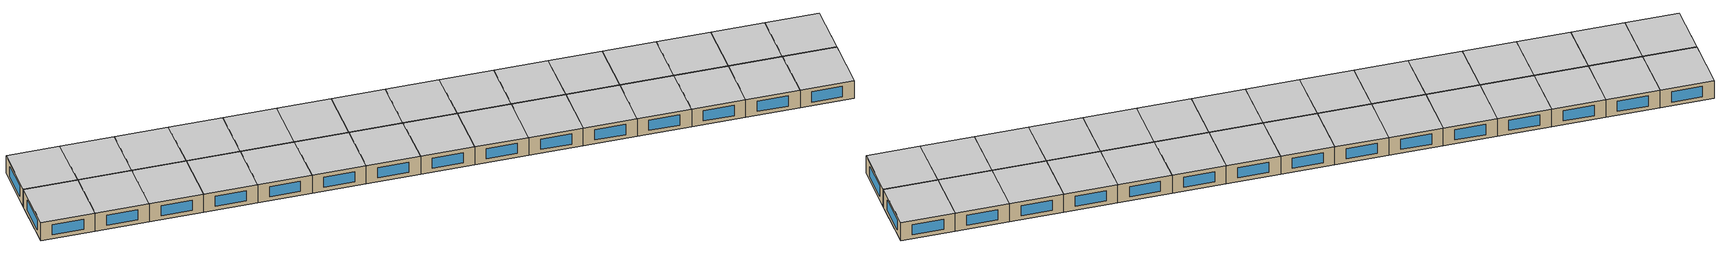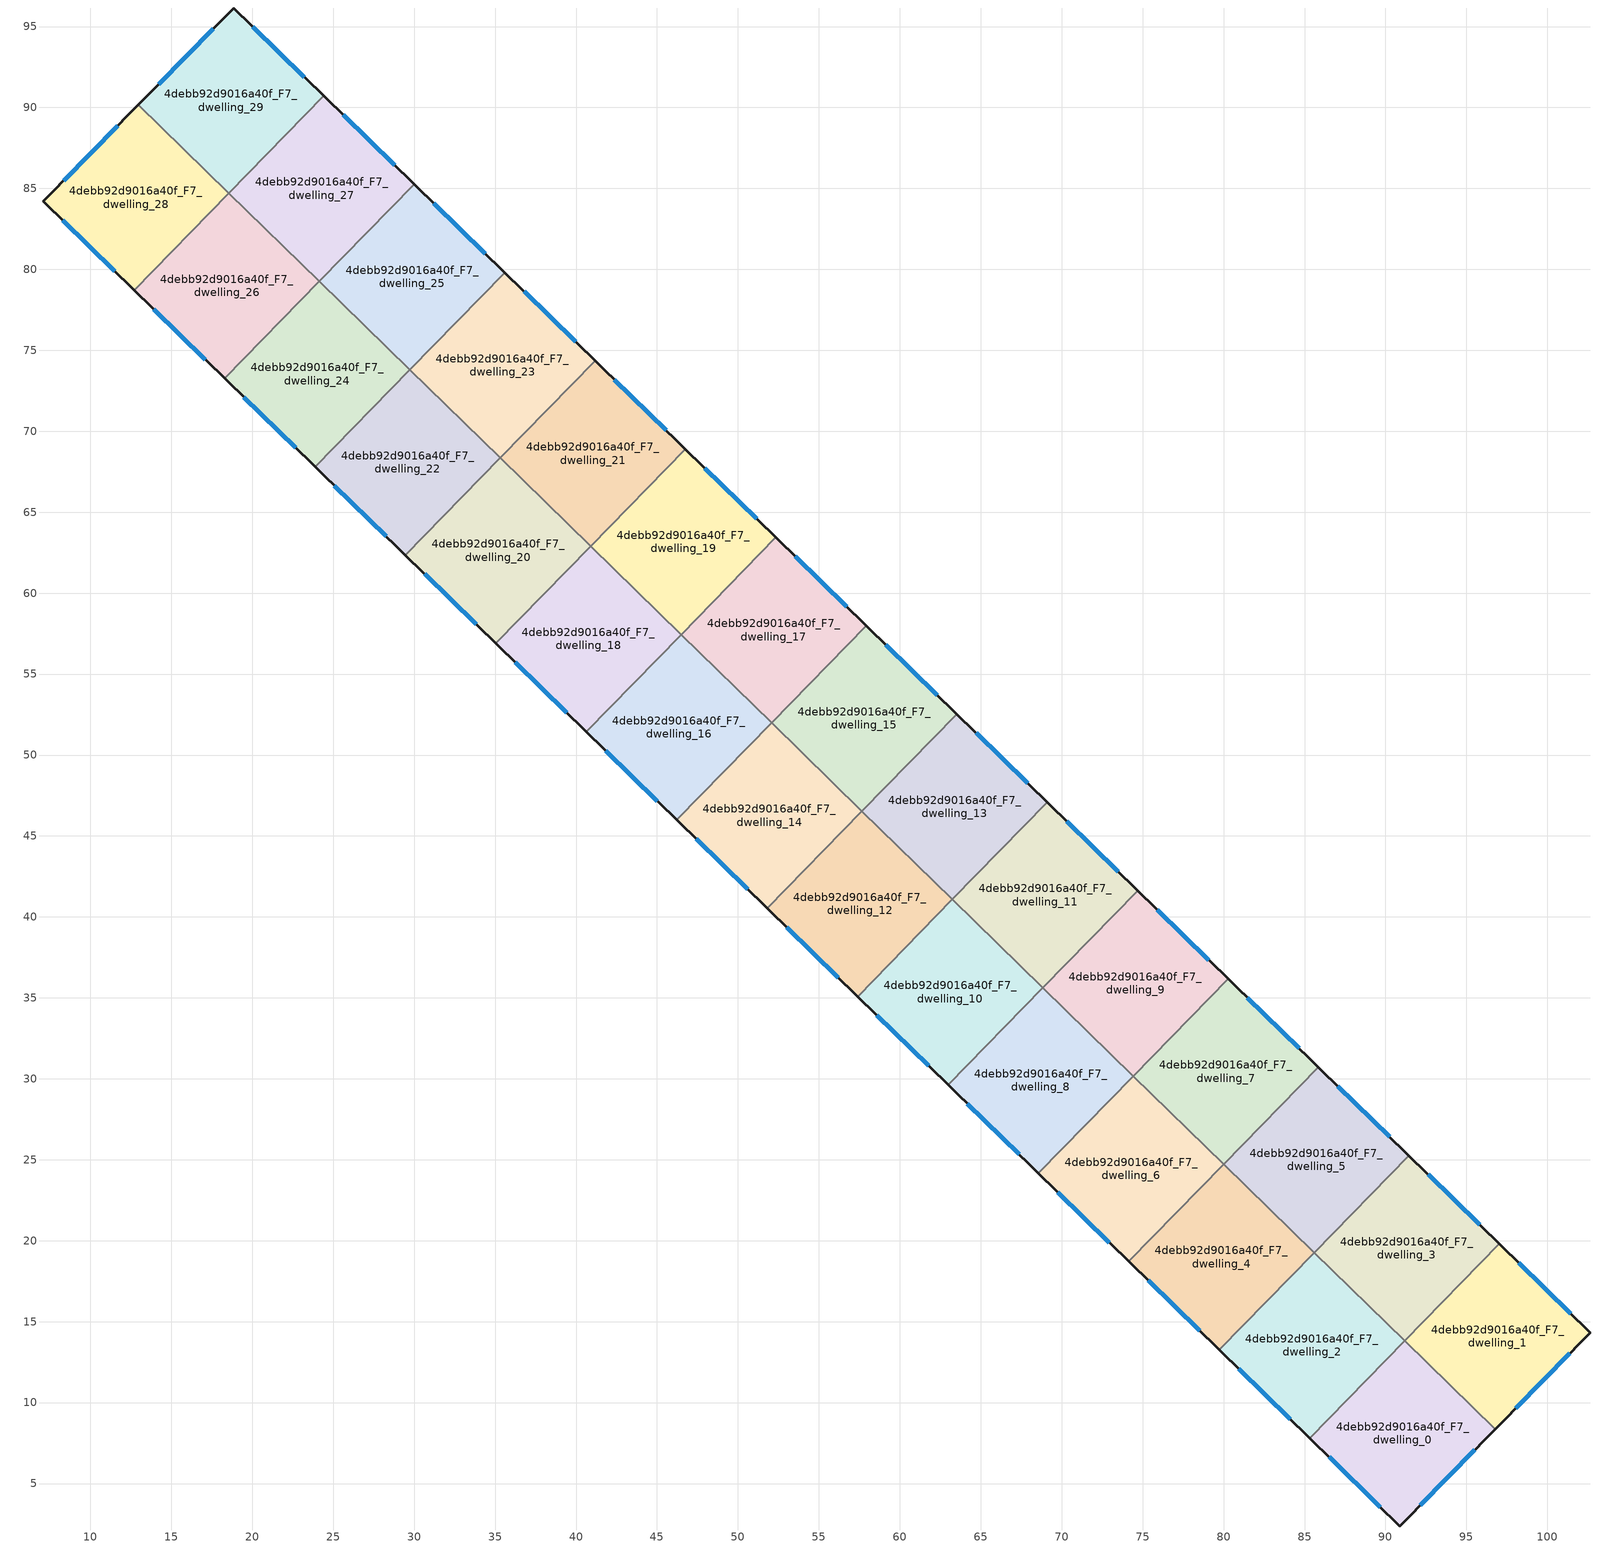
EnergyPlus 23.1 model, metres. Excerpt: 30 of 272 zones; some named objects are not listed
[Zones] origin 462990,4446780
4debb92d9016a40f_F7_dwelling_0
 floor to 4debb92d9016a40f_F6_dwelling_0 (EU_floor_Construction): 96.78,8.37 90.88,2.38 85.32,7.81 91.19,13.82 z21
 wall outside (EU_wall_Construction): 85.32,7.81 90.88,2.38 96.78,8.37 z21:24
 wall to 4debb92d9016a40f_F7_dwelling_1 (EU_wall_Construction): 96.78,8.37 91.19,13.82 z21:24
 wall to 4debb92d9016a40f_F7_dwelling_2 (EU_wall_Construction): 91.18,13.81 85.32,7.81 z21:24
 wall to 4debb92d9016a40f_F7_dwelling_3 (EU_wall_Construction): 91.19,13.82 91.18,13.81 z21:24
 window (EU_Window_Construction): 92.15,3.66 95.51,7.08 / 86.51,6.65 89.69,3.54 z21.64:23.36
 ceiling to 4debb92d9016a40f_F8_dwelling_0 (EU_floor_Construction): 90.88,2.38 96.78,8.37 91.19,13.82 85.32,7.81 z24
4debb92d9016a40f_F7_dwelling_1
 floor to 4debb92d9016a40f_F6_dwelling_1 (EU_floor_Construction): 102.64,14.33 96.78,8.37 91.19,13.82 97.03,19.8 z21
 wall outside (EU_wall_Construction): 96.78,8.37 102.64,14.33 97.03,19.8 z21:24
 wall to 4debb92d9016a40f_F7_dwelling_3 (EU_wall_Construction): 97.03,19.8 91.19,13.82 z21:24
 window (EU_Window_Construction): 98.03,9.64 101.39,13.05 / 101.44,15.5 98.24,18.63 z21.64:23.36
 ceiling to 4debb92d9016a40f_F8_dwelling_1 (EU_floor_Construction): 96.78,8.37 102.64,14.33 97.03,19.8 91.19,13.82 z24
4debb92d9016a40f_F7_dwelling_10
 floor to 4debb92d9016a40f_F6_dwelling_10 (EU_floor_Construction): 68.84,35.62 62.98,29.63 57.39,35.08 63.25,41.08 z21
 wall outside (EU_wall_Construction): 57.39,35.08 62.98,29.63 z21:24
 wall to 4debb92d9016a40f_F7_dwelling_12 (EU_wall_Construction): 63.25,41.08 57.39,35.08 z21:24
 wall to 4debb92d9016a40f_F7_dwelling_8 (EU_wall_Construction): 62.98,29.63 68.84,35.62 z21:24
 wall to 4debb92d9016a40f_F7_dwelling_11 (EU_wall_Construction): 68.84,35.62 63.25,41.08 z21:24
 window (EU_Window_Construction): 58.59,33.91 61.78,30.79 z21.64:23.36
 ceiling to 4debb92d9016a40f_F8_dwelling_10 (EU_floor_Construction): 62.98,29.63 68.84,35.62 63.25,41.08 57.39,35.08 z24
4debb92d9016a40f_F7_dwelling_11
 floor to 4debb92d9016a40f_F6_dwelling_11 (EU_floor_Construction): 74.69,41.62 68.84,35.62 63.25,41.08 69.1,47.08 z21
 wall outside (EU_wall_Construction): 74.69,41.62 69.1,47.08 z21:24
 wall to 4debb92d9016a40f_F7_dwelling_13 (EU_wall_Construction): 69.1,47.08 63.25,41.08 z21:24
 wall to 4debb92d9016a40f_F7_dwelling_9 (EU_wall_Construction): 68.84,35.62 74.69,41.62 z21:24
 window (EU_Window_Construction): 73.49,42.79 70.3,45.91 z21.64:23.36
 ceiling to 4debb92d9016a40f_F8_dwelling_11 (EU_floor_Construction): 68.84,35.62 74.69,41.62 69.1,47.08 63.25,41.08 z24
4debb92d9016a40f_F7_dwelling_12
 floor to 4debb92d9016a40f_F6_dwelling_12 (EU_floor_Construction): 63.25,41.08 57.39,35.08 51.81,40.54 57.66,46.53 z21
 wall outside (EU_wall_Construction): 51.81,40.54 57.39,35.08 z21:24
 wall to 4debb92d9016a40f_F7_dwelling_14 (EU_wall_Construction): 57.66,46.53 51.81,40.54 z21:24
 wall to 4debb92d9016a40f_F7_dwelling_13 (EU_wall_Construction): 63.25,41.08 57.66,46.53 z21:24
 window (EU_Window_Construction): 53,39.37 56.2,36.25 z21.64:23.36
 ceiling to 4debb92d9016a40f_F8_dwelling_12 (EU_floor_Construction): 57.39,35.08 63.25,41.08 57.66,46.53 51.81,40.54 z24
4debb92d9016a40f_F7_dwelling_13
 floor to 4debb92d9016a40f_F6_dwelling_13 (EU_floor_Construction): 69.1,47.08 63.25,41.08 57.66,46.53 63.52,52.53 z21
 wall outside (EU_wall_Construction): 69.1,47.08 63.52,52.53 z21:24
 wall to 4debb92d9016a40f_F7_dwelling_15 (EU_wall_Construction): 63.52,52.53 57.66,46.53 z21:24
 window (EU_Window_Construction): 67.91,48.24 64.72,51.36 z21.64:23.36
 ceiling to 4debb92d9016a40f_F8_dwelling_13 (EU_floor_Construction): 63.25,41.08 69.1,47.08 63.52,52.53 57.66,46.53 z24
4debb92d9016a40f_F7_dwelling_14
 floor to 4debb92d9016a40f_F6_dwelling_14 (EU_floor_Construction): 57.66,46.53 51.81,40.54 46.22,45.99 52.08,51.99 z21
 wall outside (EU_wall_Construction): 46.22,45.99 51.81,40.54 z21:24
 wall to 4debb92d9016a40f_F7_dwelling_16 (EU_wall_Construction): 52.08,51.99 46.22,45.99 z21:24
 wall to 4debb92d9016a40f_F7_dwelling_15 (EU_wall_Construction): 57.66,46.53 52.08,51.99 z21:24
 window (EU_Window_Construction): 47.42,44.82 50.61,41.7 z21.64:23.36
 ceiling to 4debb92d9016a40f_F8_dwelling_14 (EU_floor_Construction): 51.81,40.54 57.66,46.53 52.08,51.99 46.22,45.99 z24
4debb92d9016a40f_F7_dwelling_15
 floor to 4debb92d9016a40f_F6_dwelling_15 (EU_floor_Construction): 63.52,52.53 57.66,46.53 52.08,51.99 57.93,57.99 z21
 wall outside (EU_wall_Construction): 63.52,52.53 57.93,57.99 z21:24
 wall to 4debb92d9016a40f_F7_dwelling_17 (EU_wall_Construction): 57.93,57.99 52.08,51.99 z21:24
 window (EU_Window_Construction): 62.32,53.7 59.13,56.82 z21.64:23.36
 ceiling to 4debb92d9016a40f_F8_dwelling_15 (EU_floor_Construction): 57.66,46.53 63.52,52.53 57.93,57.99 52.08,51.99 z24
4debb92d9016a40f_F7_dwelling_16
 floor to 4debb92d9016a40f_F6_dwelling_16 (EU_floor_Construction): 52.08,51.99 46.22,45.99 40.64,51.44 46.49,57.44 z21
 wall outside (EU_wall_Construction): 40.64,51.44 46.22,45.99 z21:24
 wall to 4debb92d9016a40f_F7_dwelling_18 (EU_wall_Construction): 46.49,57.44 40.64,51.44 z21:24
 wall to 4debb92d9016a40f_F7_dwelling_17 (EU_wall_Construction): 52.08,51.99 46.49,57.44 z21:24
 window (EU_Window_Construction): 41.83,50.27 45.02,47.16 z21.64:23.36
 ceiling to 4debb92d9016a40f_F8_dwelling_16 (EU_floor_Construction): 46.22,45.99 52.08,51.99 46.49,57.44 40.64,51.44 z24
4debb92d9016a40f_F7_dwelling_17
 floor to 4debb92d9016a40f_F6_dwelling_17 (EU_floor_Construction): 57.93,57.99 52.08,51.99 46.49,57.44 52.35,63.44 z21
 wall outside (EU_wall_Construction): 57.93,57.99 52.35,63.44 z21:24
 wall to 4debb92d9016a40f_F7_dwelling_19 (EU_wall_Construction): 52.35,63.44 46.49,57.44 z21:24
 window (EU_Window_Construction): 56.74,59.15 53.54,62.27 z21.64:23.36
 ceiling to 4debb92d9016a40f_F8_dwelling_17 (EU_floor_Construction): 52.08,51.99 57.93,57.99 52.35,63.44 46.49,57.44 z24
4debb92d9016a40f_F7_dwelling_18
 floor to 4debb92d9016a40f_F6_dwelling_18 (EU_floor_Construction): 46.49,57.44 40.64,51.44 35.05,56.9 40.91,62.89 z21
 wall outside (EU_wall_Construction): 35.05,56.9 40.64,51.44 z21:24
 wall to 4debb92d9016a40f_F7_dwelling_20 (EU_wall_Construction): 40.91,62.89 35.05,56.9 z21:24
 wall to 4debb92d9016a40f_F7_dwelling_19 (EU_wall_Construction): 46.49,57.44 40.91,62.89 z21:24
 window (EU_Window_Construction): 36.25,55.73 39.44,52.61 z21.64:23.36
 ceiling to 4debb92d9016a40f_F8_dwelling_18 (EU_floor_Construction): 40.64,51.44 46.49,57.44 40.91,62.89 35.05,56.9 z24
4debb92d9016a40f_F7_dwelling_19
 floor to 4debb92d9016a40f_F6_dwelling_19 (EU_floor_Construction): 52.35,63.44 46.49,57.44 40.91,62.89 46.76,68.89 z21
 wall outside (EU_wall_Construction): 52.35,63.44 46.76,68.89 z21:24
 wall to 4debb92d9016a40f_F7_dwelling_21 (EU_wall_Construction): 46.76,68.89 40.91,62.89 z21:24
 window (EU_Window_Construction): 51.15,64.61 47.96,67.72 z21.64:23.36
 ceiling to 4debb92d9016a40f_F8_dwelling_19 (EU_floor_Construction): 46.49,57.44 52.35,63.44 46.76,68.89 40.91,62.89 z24
4debb92d9016a40f_F7_dwelling_2
 floor to 4debb92d9016a40f_F6_dwelling_2 (EU_floor_Construction): 91.18,13.81 85.32,7.81 79.73,13.26 85.59,19.26 z21
 wall outside (EU_wall_Construction): 79.73,13.26 85.32,7.81 z21:24
 wall to 4debb92d9016a40f_F7_dwelling_4 (EU_wall_Construction): 85.59,19.26 79.73,13.26 z21:24
 wall to 4debb92d9016a40f_F7_dwelling_3 (EU_wall_Construction): 91.18,13.81 85.59,19.26 z21:24
 window (EU_Window_Construction): 80.93,12.1 84.12,8.98 z21.64:23.36
 ceiling to 4debb92d9016a40f_F8_dwelling_2 (EU_floor_Construction): 85.32,7.81 91.18,13.81 85.59,19.26 79.73,13.26 z24
4debb92d9016a40f_F7_dwelling_20
 floor to 4debb92d9016a40f_F6_dwelling_20 (EU_floor_Construction): 40.91,62.89 35.05,56.9 29.46,62.35 35.32,68.35 z21
 wall outside (EU_wall_Construction): 29.46,62.35 35.05,56.9 z21:24
 wall to 4debb92d9016a40f_F7_dwelling_22 (EU_wall_Construction): 35.32,68.35 29.46,62.35 z21:24
 wall to 4debb92d9016a40f_F7_dwelling_21 (EU_wall_Construction): 40.91,62.89 35.32,68.35 z21:24
 window (EU_Window_Construction): 30.66,61.18 33.85,58.07 z21.64:23.36
 ceiling to 4debb92d9016a40f_F8_dwelling_20 (EU_floor_Construction): 35.05,56.9 40.91,62.89 35.32,68.35 29.46,62.35 z24
4debb92d9016a40f_F7_dwelling_21
 floor to 4debb92d9016a40f_F6_dwelling_21 (EU_floor_Construction): 46.76,68.89 40.91,62.89 35.32,68.35 41.18,74.35 z21
 wall outside (EU_wall_Construction): 46.76,68.89 41.18,74.35 z21:24
 wall to 4debb92d9016a40f_F7_dwelling_23 (EU_wall_Construction): 41.18,74.35 35.32,68.35 z21:24
 window (EU_Window_Construction): 45.57,70.06 42.37,73.18 z21.64:23.36
 ceiling to 4debb92d9016a40f_F8_dwelling_21 (EU_floor_Construction): 40.91,62.89 46.76,68.89 41.18,74.35 35.32,68.35 z24
4debb92d9016a40f_F7_dwelling_22
 floor to 4debb92d9016a40f_F6_dwelling_22 (EU_floor_Construction): 35.32,68.35 29.46,62.35 23.88,67.81 29.73,73.8 z21
 wall outside (EU_wall_Construction): 23.88,67.81 29.46,62.35 z21:24
 wall to 4debb92d9016a40f_F7_dwelling_24 (EU_wall_Construction): 29.73,73.8 23.88,67.81 z21:24
 wall to 4debb92d9016a40f_F7_dwelling_23 (EU_wall_Construction): 35.32,68.35 29.73,73.8 z21:24
 window (EU_Window_Construction): 25.07,66.64 28.27,63.52 z21.64:23.36
 ceiling to 4debb92d9016a40f_F8_dwelling_22 (EU_floor_Construction): 29.46,62.35 35.32,68.35 29.73,73.8 23.88,67.81 z24
4debb92d9016a40f_F7_dwelling_23
 floor to 4debb92d9016a40f_F6_dwelling_23 (EU_floor_Construction): 41.18,74.35 35.32,68.35 29.73,73.8 35.59,79.8 z21
 wall outside (EU_wall_Construction): 41.18,74.35 35.59,79.8 z21:24
 wall to 4debb92d9016a40f_F7_dwelling_25 (EU_wall_Construction): 35.59,79.8 29.73,73.8 z21:24
 window (EU_Window_Construction): 39.98,75.52 36.79,78.63 z21.64:23.36
 ceiling to 4debb92d9016a40f_F8_dwelling_23 (EU_floor_Construction): 35.32,68.35 41.18,74.35 35.59,79.8 29.73,73.8 z24
4debb92d9016a40f_F7_dwelling_24
 floor to 4debb92d9016a40f_F6_dwelling_24 (EU_floor_Construction): 29.73,73.8 23.88,67.81 18.29,73.26 24.15,79.26 z21
 wall outside (EU_wall_Construction): 18.29,73.26 23.88,67.81 z21:24
 wall to 4debb92d9016a40f_F7_dwelling_26 (EU_wall_Construction): 24.15,79.26 18.29,73.26 z21:24
 wall to 4debb92d9016a40f_F7_dwelling_25 (EU_wall_Construction): 29.73,73.8 24.15,79.26 z21:24
 window (EU_Window_Construction): 19.49,72.09 22.68,68.97 z21.64:23.36
 ceiling to 4debb92d9016a40f_F8_dwelling_24 (EU_floor_Construction): 23.88,67.81 29.73,73.8 24.15,79.26 18.29,73.26 z24
4debb92d9016a40f_F7_dwelling_25
 floor to 4debb92d9016a40f_F6_dwelling_25 (EU_floor_Construction): 35.59,79.8 29.73,73.8 24.15,79.26 30,85.26 z21
 wall outside (EU_wall_Construction): 35.59,79.8 30,85.26 z21:24
 wall to 4debb92d9016a40f_F7_dwelling_27 (EU_wall_Construction): 30,85.26 24.15,79.26 z21:24
 window (EU_Window_Construction): 34.39,80.97 31.2,84.09 z21.64:23.36
 ceiling to 4debb92d9016a40f_F8_dwelling_25 (EU_floor_Construction): 29.73,73.8 35.59,79.8 30,85.26 24.15,79.26 z24
4debb92d9016a40f_F7_dwelling_26
 floor to 4debb92d9016a40f_F6_dwelling_26 (EU_floor_Construction): 24.15,79.26 18.29,73.26 12.71,78.71 18.56,84.71 z21
 wall outside (EU_wall_Construction): 12.71,78.71 18.29,73.26 z21:24
 wall to 4debb92d9016a40f_F7_dwelling_27 (EU_wall_Construction): 24.15,79.26 18.56,84.71 z21:24
 wall to 4debb92d9016a40f_F7_dwelling_28 (EU_wall_Construction): 18.55,84.7 12.71,78.71 z21:24
 wall to 4debb92d9016a40f_F7_dwelling_29 (EU_wall_Construction): 18.56,84.71 18.55,84.7 z21:24
 window (EU_Window_Construction): 13.9,77.55 17.1,74.43 z21.64:23.36
 ceiling to 4debb92d9016a40f_F8_dwelling_26 (EU_floor_Construction): 18.29,73.26 24.15,79.26 18.56,84.71 12.71,78.71 z24
4debb92d9016a40f_F7_dwelling_27
 floor to 4debb92d9016a40f_F6_dwelling_27 (EU_floor_Construction): 30,85.26 24.15,79.26 18.56,84.71 24.42,90.71 z21
 wall outside (EU_wall_Construction): 30,85.26 24.42,90.71 z21:24
 wall to 4debb92d9016a40f_F7_dwelling_29 (EU_wall_Construction): 24.42,90.71 18.56,84.71 z21:24
 window (EU_Window_Construction): 28.81,86.42 25.62,89.54 z21.64:23.36
 ceiling to 4debb92d9016a40f_F8_dwelling_27 (EU_floor_Construction): 24.15,79.26 30,85.26 24.42,90.71 18.56,84.71 z24
4debb92d9016a40f_F7_dwelling_28
 floor to 4debb92d9016a40f_F6_dwelling_28 (EU_floor_Construction): 18.55,84.7 12.71,78.71 7.1,84.19 12.97,90.16 z21
 wall outside (EU_wall_Construction): 12.97,90.16 7.1,84.19 12.71,78.71 z21:24
 wall to 4debb92d9016a40f_F7_dwelling_29 (EU_wall_Construction): 18.55,84.7 12.97,90.16 z21:24
 window (EU_Window_Construction): 11.71,88.88 8.35,85.47 / 8.3,83.02 11.5,79.89 z21.64:23.36
 ceiling to 4debb92d9016a40f_F8_dwelling_28 (EU_floor_Construction): 12.71,78.71 18.55,84.7 12.97,90.16 7.1,84.19 z24
4debb92d9016a40f_F7_dwelling_29
 floor to 4debb92d9016a40f_F6_dwelling_29 (EU_floor_Construction): 24.42,90.71 18.55,84.7 12.97,90.16 18.85,96.14 z21
 wall outside (EU_wall_Construction): 24.42,90.71 18.85,96.14 12.97,90.16 z21:24
 window (EU_Window_Construction): 17.59,94.86 14.23,91.44 / 23.23,91.87 20.05,94.98 z21.64:23.36
 ceiling to 4debb92d9016a40f_F8_dwelling_29 (EU_floor_Construction): 18.55,84.7 24.42,90.71 18.85,96.14 12.97,90.16 z24
4debb92d9016a40f_F7_dwelling_3
 floor to 4debb92d9016a40f_F6_dwelling_3 (EU_floor_Construction): 97.03,19.8 91.18,13.81 85.59,19.26 91.45,25.26 z21
 wall outside (EU_wall_Construction): 97.03,19.8 91.45,25.26 z21:24
 wall to 4debb92d9016a40f_F7_dwelling_5 (EU_wall_Construction): 91.45,25.26 85.59,19.26 z21:24
 window (EU_Window_Construction): 95.84,20.97 92.64,24.09 z21.64:23.36
 ceiling to 4debb92d9016a40f_F8_dwelling_3 (EU_floor_Construction): 91.18,13.81 97.03,19.8 91.45,25.26 85.59,19.26 z24
4debb92d9016a40f_F7_dwelling_4
 floor to 4debb92d9016a40f_F6_dwelling_4 (EU_floor_Construction): 85.59,19.26 79.73,13.26 74.15,18.72 80.01,24.72 z21
 wall outside (EU_wall_Construction): 74.15,18.72 79.73,13.26 z21:24
 wall to 4debb92d9016a40f_F7_dwelling_6 (EU_wall_Construction): 80.01,24.72 74.15,18.72 z21:24
 wall to 4debb92d9016a40f_F7_dwelling_5 (EU_wall_Construction): 85.59,19.26 80.01,24.72 z21:24
 window (EU_Window_Construction): 75.35,17.55 78.54,14.43 z21.64:23.36
 ceiling to 4debb92d9016a40f_F8_dwelling_4 (EU_floor_Construction): 79.73,13.26 85.59,19.26 80.01,24.72 74.15,18.72 z24
4debb92d9016a40f_F7_dwelling_5
 floor to 4debb92d9016a40f_F6_dwelling_5 (EU_floor_Construction): 91.45,25.26 85.59,19.26 80.01,24.72 85.86,30.71 z21
 wall outside (EU_wall_Construction): 91.45,25.26 85.86,30.71 z21:24
 wall to 4debb92d9016a40f_F7_dwelling_7 (EU_wall_Construction): 85.86,30.71 80.01,24.72 z21:24
 window (EU_Window_Construction): 90.25,26.43 87.06,29.55 z21.64:23.36
 ceiling to 4debb92d9016a40f_F8_dwelling_5 (EU_floor_Construction): 85.59,19.26 91.45,25.26 85.86,30.71 80.01,24.72 z24
4debb92d9016a40f_F7_dwelling_6
 floor to 4debb92d9016a40f_F6_dwelling_6 (EU_floor_Construction): 80.01,24.72 74.15,18.72 68.56,24.17 74.42,30.17 z21
 wall outside (EU_wall_Construction): 68.56,24.17 74.15,18.72 z21:24
 wall to 4debb92d9016a40f_F7_dwelling_8 (EU_wall_Construction): 74.42,30.17 68.56,24.17 z21:24
 wall to 4debb92d9016a40f_F7_dwelling_7 (EU_wall_Construction): 74.15,18.72 80.01,24.72 74.42,30.17 z21:24
 window (EU_Window_Construction): 69.76,23 72.95,19.89 z21.64:23.36
 ceiling to 4debb92d9016a40f_F8_dwelling_6 (EU_floor_Construction): 74.15,18.72 80.01,24.72 74.42,30.17 68.56,24.17 z24
4debb92d9016a40f_F7_dwelling_7
 floor to 4debb92d9016a40f_F6_dwelling_7 (EU_floor_Construction): 85.86,30.71 80.01,24.72 74.42,30.17 80.28,36.17 z21
 wall outside (EU_wall_Construction): 85.86,30.71 80.28,36.17 z21:24
 wall to 4debb92d9016a40f_F7_dwelling_9 (EU_wall_Construction): 80.28,36.17 74.42,30.17 z21:24
 wall adiabatic (EU_wall_Construction): 74.15,18.72 80.01,24.72 z21:24
 window (EU_Window_Construction): 84.67,31.88 81.47,35 z21.64:23.36
 ceiling to 4debb92d9016a40f_F8_dwelling_7 (EU_floor_Construction): 80.01,24.72 85.86,30.71 80.28,36.17 74.42,30.17 z24
4debb92d9016a40f_F7_dwelling_8
 floor to 4debb92d9016a40f_F6_dwelling_8 (EU_floor_Construction): 74.42,30.17 68.56,24.17 62.98,29.63 68.84,35.62 z21
 wall outside (EU_wall_Construction): 62.98,29.63 68.56,24.17 z21:24
 wall to 4debb92d9016a40f_F7_dwelling_9 (EU_wall_Construction): 74.42,30.17 68.84,35.62 z21:24
 window (EU_Window_Construction): 64.17,28.46 67.37,25.34 z21.64:23.36
 ceiling to 4debb92d9016a40f_F8_dwelling_8 (EU_floor_Construction): 68.56,24.17 74.42,30.17 68.84,35.62 62.98,29.63 z24
4debb92d9016a40f_F7_dwelling_9
 floor to 4debb92d9016a40f_F6_dwelling_9 (EU_floor_Construction): 80.28,36.17 74.42,30.17 68.84,35.62 74.69,41.62 z21
 wall outside (EU_wall_Construction): 80.28,36.17 74.69,41.62 z21:24
 window (EU_Window_Construction): 79.08,37.34 75.89,40.45 z21.64:23.36
 ceiling to 4debb92d9016a40f_F8_dwelling_9 (EU_floor_Construction): 74.42,30.17 80.28,36.17 74.69,41.62 68.84,35.62 z24
[Building]
EU S2 Campaign: North Axis=0; Terrain=City; Solar Distribution=FullExterior
[Site:Location]
Yerevan-Zvartnots.Intl.AP: Latitude=40.15; Longitude=44.383; Time Zone=4; Elevation=854
[SizingPeriod:WeatherFileDays]
AnnualSizingPeriod: Begin Month=1; Begin Day of Month=1; End Month=12; End Day of Month=31; Day of Week for Start Day=Monday; Use Weather File Daylight Saving Period=No; Use Weather File Rain and Snow Indicators=No
[MATERIAL]
EU_InternalMass_Material: Roughness=MediumRough; Thickness=0.1; Conductivity=1; Density=1800; Specific Heat=900; Thermal Absorptance=0.9; Solar Absorptance=0.7; Visible Absorptance=0.7
[MATERIAL:NOMASS] Roughness=MediumRough; Thermal Absorptance=0.9; Solar Absorptance=0.7; Visible Absorptance=0.7
Name | Thermal Resistance
EU_wall_NoMass | 1.05043
EU_floor_NoMass | 0.478065
[WINDOWMATERIAL:SIMPLEGLAZINGSYSTEM]
EU_Window_SimpleGlazing: UFactor=2.5566; Solar Heat Gain Coefficient=0.75; Visible Transmittance=0.75
[CONSTRUCTION]
EU_wall_Construction: EU_wall_NoMass
EU_floor_Construction: EU_floor_NoMass
EU_Window_Construction: EU_Window_SimpleGlazing
EU_InternalMass_Construction: EU_InternalMass_Material
[ZONE] Type=1; Multiplier=1; Ceiling Height=autocalculate; Floor Area=autocalculate; Part of Total Floor Area=Yes
Name | Volume
4debb92d9016a40f_F7_dwelling_0; 4debb92d9016a40f_F7_dwelling_11; 4debb92d9016a40f_F7_dwelling_14; 4debb92d9016a40f_F7_dwelling_22; 4debb92d9016a40f_F7_dwelling_24 | 196.331
4debb92d9016a40f_F7_dwelling_1; 4debb92d9016a40f_F7_dwelling_28 | 196.335
4debb92d9016a40f_F7_dwelling_10 | 196.347
4debb92d9016a40f_F7_dwelling_12; 4debb92d9016a40f_F7_dwelling_2 | 196.313
4debb92d9016a40f_F7_dwelling_13; 4debb92d9016a40f_F7_dwelling_27; 4debb92d9016a40f_F7_dwelling_8 | 196.33
4debb92d9016a40f_F7_dwelling_15; 4debb92d9016a40f_F7_dwelling_23 | 196.364
4debb92d9016a40f_F7_dwelling_16; 4debb92d9016a40f_F7_dwelling_21; 4debb92d9016a40f_F7_dwelling_3; 4debb92d9016a40f_F7_dwelling_6 | 196.329
4debb92d9016a40f_F7_dwelling_17 | 196.3125
4debb92d9016a40f_F7_dwelling_18; 4debb92d9016a40f_F7_dwelling_19; 4debb92d9016a40f_F7_dwelling_25; 4debb92d9016a40f_F7_dwelling_5 | 196.348
4debb92d9016a40f_F7_dwelling_20 | 196.295
4debb92d9016a40f_F7_dwelling_26 | 196.314
4debb92d9016a40f_F7_dwelling_29 | 196.332
4debb92d9016a40f_F7_dwelling_4 | 196.365
4debb92d9016a40f_F7_dwelling_7 | 196.321
4debb92d9016a40f_F7_dwelling_9 | 196.312
[INTERNALMASS] Construction=EU_InternalMass_Construction
Name | Zone or ZoneList | Surface Area
4debb92d9016a40f_F7_dwelling_0_EU_InternalMass | 4debb92d9016a40f_F7_dwelling_0 | 65.4444
4debb92d9016a40f_F7_dwelling_1_EU_InternalMass | 4debb92d9016a40f_F7_dwelling_1 | 65.4458
4debb92d9016a40f_F7_dwelling_2_EU_InternalMass | 4debb92d9016a40f_F7_dwelling_2 | 65.4389
4debb92d9016a40f_F7_dwelling_3_EU_InternalMass | 4debb92d9016a40f_F7_dwelling_3 | 65.4432
4debb92d9016a40f_F7_dwelling_4_EU_InternalMass | 4debb92d9016a40f_F7_dwelling_4 | 65.4534
4debb92d9016a40f_F7_dwelling_5_EU_InternalMass | 4debb92d9016a40f_F7_dwelling_5 | 65.4479
4debb92d9016a40f_F7_dwelling_6_EU_InternalMass | 4debb92d9016a40f_F7_dwelling_6 | 65.4361
4debb92d9016a40f_F7_dwelling_7_EU_InternalMass | 4debb92d9016a40f_F7_dwelling_7 | 65.4475
4debb92d9016a40f_F7_dwelling_8_EU_InternalMass | 4debb92d9016a40f_F7_dwelling_8 | 65.4432
4debb92d9016a40f_F7_dwelling_9_EU_InternalMass | 4debb92d9016a40f_F7_dwelling_9 | 65.4389
4debb92d9016a40f_F7_dwelling_10_EU_InternalMass | 4debb92d9016a40f_F7_dwelling_10 | 65.4504
4debb92d9016a40f_F7_dwelling_11_EU_InternalMass | 4debb92d9016a40f_F7_dwelling_11 | 65.445
4debb92d9016a40f_F7_dwelling_12_EU_InternalMass | 4debb92d9016a40f_F7_dwelling_12 | 65.439
4debb92d9016a40f_F7_dwelling_13_EU_InternalMass | 4debb92d9016a40f_F7_dwelling_13 | 65.4418
4debb92d9016a40f_F7_dwelling_14_EU_InternalMass | 4debb92d9016a40f_F7_dwelling_14 | 65.4436
4debb92d9016a40f_F7_dwelling_15_EU_InternalMass | 4debb92d9016a40f_F7_dwelling_15 | 65.4534
4debb92d9016a40f_F7_dwelling_16_EU_InternalMass | 4debb92d9016a40f_F7_dwelling_16 | 65.4432
4debb92d9016a40f_F7_dwelling_17_EU_InternalMass | 4debb92d9016a40f_F7_dwelling_17 | 65.4389
4debb92d9016a40f_F7_dwelling_18_EU_InternalMass | 4debb92d9016a40f_F7_dwelling_18 | 65.4507
4debb92d9016a40f_F7_dwelling_19_EU_InternalMass | 4debb92d9016a40f_F7_dwelling_19 | 65.4507
4debb92d9016a40f_F7_dwelling_20_EU_InternalMass | 4debb92d9016a40f_F7_dwelling_20 | 65.4332
4debb92d9016a40f_F7_dwelling_21_EU_InternalMass | 4debb92d9016a40f_F7_dwelling_21 | 65.4415
4debb92d9016a40f_F7_dwelling_22_EU_InternalMass | 4debb92d9016a40f_F7_dwelling_22 | 65.4436
4debb92d9016a40f_F7_dwelling_23_EU_InternalMass | 4debb92d9016a40f_F7_dwelling_23 | 65.4534
4debb92d9016a40f_F7_dwelling_24_EU_InternalMass | 4debb92d9016a40f_F7_dwelling_24 | 65.4422
4debb92d9016a40f_F7_dwelling_25_EU_InternalMass | 4debb92d9016a40f_F7_dwelling_25 | 65.4505
4debb92d9016a40f_F7_dwelling_26_EU_InternalMass | 4debb92d9016a40f_F7_dwelling_26 | 65.4379
4debb92d9016a40f_F7_dwelling_27_EU_InternalMass | 4debb92d9016a40f_F7_dwelling_27 | 65.4445
4debb92d9016a40f_F7_dwelling_28_EU_InternalMass | 4debb92d9016a40f_F7_dwelling_28 | 65.4458
4debb92d9016a40f_F7_dwelling_29_EU_InternalMass | 4debb92d9016a40f_F7_dwelling_29 | 65.4433
[OTHEREQUIPMENT] Fuel Type=Electricity; Design Level Calculation Method=Watts/Area; Power per Zone Floor Area=1; Fraction Latent=0; Fraction Radiant=0; Fraction Lost=0; Carbon Dioxide Generation Rate=0; EndUse Subcategory=EU_Step8_InternalGains
Name | Zone or ZoneList or Space or SpaceList | Schedule
EU_Step8_InternalGain_4debb92d9016a40f_F7_dwelling_0_f000 | 4debb92d9016a40f_F7_dwelling_0 | EU_Step8_GainSchedule_4debb92d9016a40f_F7_dwelling_0_f000
EU_Step8_InternalGain_4debb92d9016a40f_F7_dwelling_1_f000 | 4debb92d9016a40f_F7_dwelling_1 | EU_Step8_GainSchedule_4debb92d9016a40f_F7_dwelling_1_f000
EU_Step8_InternalGain_4debb92d9016a40f_F7_dwelling_2_f000 | 4debb92d9016a40f_F7_dwelling_2 | EU_Step8_GainSchedule_4debb92d9016a40f_F7_dwelling_2_f000
EU_Step8_InternalGain_4debb92d9016a40f_F7_dwelling_3_f000 | 4debb92d9016a40f_F7_dwelling_3 | EU_Step8_GainSchedule_4debb92d9016a40f_F7_dwelling_3_f000
EU_Step8_InternalGain_4debb92d9016a40f_F7_dwelling_4_f000 | 4debb92d9016a40f_F7_dwelling_4 | EU_Step8_GainSchedule_4debb92d9016a40f_F7_dwelling_4_f000
EU_Step8_InternalGain_4debb92d9016a40f_F7_dwelling_5_f000 | 4debb92d9016a40f_F7_dwelling_5 | EU_Step8_GainSchedule_4debb92d9016a40f_F7_dwelling_5_f000
EU_Step8_InternalGain_4debb92d9016a40f_F7_dwelling_6_f000 | 4debb92d9016a40f_F7_dwelling_6 | EU_Step8_GainSchedule_4debb92d9016a40f_F7_dwelling_6_f000
EU_Step8_InternalGain_4debb92d9016a40f_F7_dwelling_7_f000 | 4debb92d9016a40f_F7_dwelling_7 | EU_Step8_GainSchedule_4debb92d9016a40f_F7_dwelling_7_f000
EU_Step8_InternalGain_4debb92d9016a40f_F7_dwelling_8_f000 | 4debb92d9016a40f_F7_dwelling_8 | EU_Step8_GainSchedule_4debb92d9016a40f_F7_dwelling_8_f000
EU_Step8_InternalGain_4debb92d9016a40f_F7_dwelling_9_f000 | 4debb92d9016a40f_F7_dwelling_9 | EU_Step8_GainSchedule_4debb92d9016a40f_F7_dwelling_9_f000
EU_Step8_InternalGain_4debb92d9016a40f_F7_dwelling_10_f000 | 4debb92d9016a40f_F7_dwelling_10 | EU_Step8_GainSchedule_4debb92d9016a40f_F7_dwelling_10_f000
EU_Step8_InternalGain_4debb92d9016a40f_F7_dwelling_11_f000 | 4debb92d9016a40f_F7_dwelling_11 | EU_Step8_GainSchedule_4debb92d9016a40f_F7_dwelling_11_f000
EU_Step8_InternalGain_4debb92d9016a40f_F7_dwelling_12_f000 | 4debb92d9016a40f_F7_dwelling_12 | EU_Step8_GainSchedule_4debb92d9016a40f_F7_dwelling_12_f000
EU_Step8_InternalGain_4debb92d9016a40f_F7_dwelling_13_f000 | 4debb92d9016a40f_F7_dwelling_13 | EU_Step8_GainSchedule_4debb92d9016a40f_F7_dwelling_13_f000
EU_Step8_InternalGain_4debb92d9016a40f_F7_dwelling_14_f000 | 4debb92d9016a40f_F7_dwelling_14 | EU_Step8_GainSchedule_4debb92d9016a40f_F7_dwelling_14_f000
EU_Step8_InternalGain_4debb92d9016a40f_F7_dwelling_15_f000 | 4debb92d9016a40f_F7_dwelling_15 | EU_Step8_GainSchedule_4debb92d9016a40f_F7_dwelling_15_f000
EU_Step8_InternalGain_4debb92d9016a40f_F7_dwelling_16_f000 | 4debb92d9016a40f_F7_dwelling_16 | EU_Step8_GainSchedule_4debb92d9016a40f_F7_dwelling_16_f000
EU_Step8_InternalGain_4debb92d9016a40f_F7_dwelling_17_f000 | 4debb92d9016a40f_F7_dwelling_17 | EU_Step8_GainSchedule_4debb92d9016a40f_F7_dwelling_17_f000
EU_Step8_InternalGain_4debb92d9016a40f_F7_dwelling_18_f000 | 4debb92d9016a40f_F7_dwelling_18 | EU_Step8_GainSchedule_4debb92d9016a40f_F7_dwelling_18_f000
EU_Step8_InternalGain_4debb92d9016a40f_F7_dwelling_19_f000 | 4debb92d9016a40f_F7_dwelling_19 | EU_Step8_GainSchedule_4debb92d9016a40f_F7_dwelling_19_f000
EU_Step8_InternalGain_4debb92d9016a40f_F7_dwelling_20_f000 | 4debb92d9016a40f_F7_dwelling_20 | EU_Step8_GainSchedule_4debb92d9016a40f_F7_dwelling_20_f000
EU_Step8_InternalGain_4debb92d9016a40f_F7_dwelling_21_f000 | 4debb92d9016a40f_F7_dwelling_21 | EU_Step8_GainSchedule_4debb92d9016a40f_F7_dwelling_21_f000
EU_Step8_InternalGain_4debb92d9016a40f_F7_dwelling_22_f000 | 4debb92d9016a40f_F7_dwelling_22 | EU_Step8_GainSchedule_4debb92d9016a40f_F7_dwelling_22_f000
EU_Step8_InternalGain_4debb92d9016a40f_F7_dwelling_23_f000 | 4debb92d9016a40f_F7_dwelling_23 | EU_Step8_GainSchedule_4debb92d9016a40f_F7_dwelling_23_f000
EU_Step8_InternalGain_4debb92d9016a40f_F7_dwelling_24_f000 | 4debb92d9016a40f_F7_dwelling_24 | EU_Step8_GainSchedule_4debb92d9016a40f_F7_dwelling_24_f000
EU_Step8_InternalGain_4debb92d9016a40f_F7_dwelling_25_f000 | 4debb92d9016a40f_F7_dwelling_25 | EU_Step8_GainSchedule_4debb92d9016a40f_F7_dwelling_25_f000
EU_Step8_InternalGain_4debb92d9016a40f_F7_dwelling_26_f000 | 4debb92d9016a40f_F7_dwelling_26 | EU_Step8_GainSchedule_4debb92d9016a40f_F7_dwelling_26_f000
EU_Step8_InternalGain_4debb92d9016a40f_F7_dwelling_27_f000 | 4debb92d9016a40f_F7_dwelling_27 | EU_Step8_GainSchedule_4debb92d9016a40f_F7_dwelling_27_f000
EU_Step8_InternalGain_4debb92d9016a40f_F7_dwelling_28_f000 | 4debb92d9016a40f_F7_dwelling_28 | EU_Step8_GainSchedule_4debb92d9016a40f_F7_dwelling_28_f000
EU_Step8_InternalGain_4debb92d9016a40f_F7_dwelling_29_f000 | 4debb92d9016a40f_F7_dwelling_29 | EU_Step8_GainSchedule_4debb92d9016a40f_F7_dwelling_29_f000
[ZONEVENTILATION:DESIGNFLOWRATE] Schedule=EU_AlwaysOn; Design Flow Rate Calculation Method=AirChanges/Hour; Air Changes per Hour=0.557805; Ventilation Type=Natural; Fan Pressure Rise=0; Fan Total Efficiency=1; Constant Term Coefficient=1; Temperature Term Coefficient=0; Velocity Term Coefficient=0; Velocity Squared Term Coefficient=0; Minimum Indoor Temperature=-100; Maximum Indoor Temperature=100; Delta Temperature=-100; Minimum Outdoor Temperature=-100; Maximum Outdoor Temperature=100; Maximum Wind Speed=40
Name | Zone or ZoneList or Space or SpaceList
EU_ConstantAir_4debb92d9016a40f_F7_dwelling_0 | 4debb92d9016a40f_F7_dwelling_0
EU_ConstantAir_4debb92d9016a40f_F7_dwelling_1 | 4debb92d9016a40f_F7_dwelling_1
EU_ConstantAir_4debb92d9016a40f_F7_dwelling_2 | 4debb92d9016a40f_F7_dwelling_2
EU_ConstantAir_4debb92d9016a40f_F7_dwelling_3 | 4debb92d9016a40f_F7_dwelling_3
EU_ConstantAir_4debb92d9016a40f_F7_dwelling_4 | 4debb92d9016a40f_F7_dwelling_4
EU_ConstantAir_4debb92d9016a40f_F7_dwelling_5 | 4debb92d9016a40f_F7_dwelling_5
EU_ConstantAir_4debb92d9016a40f_F7_dwelling_6 | 4debb92d9016a40f_F7_dwelling_6
EU_ConstantAir_4debb92d9016a40f_F7_dwelling_7 | 4debb92d9016a40f_F7_dwelling_7
EU_ConstantAir_4debb92d9016a40f_F7_dwelling_8 | 4debb92d9016a40f_F7_dwelling_8
EU_ConstantAir_4debb92d9016a40f_F7_dwelling_9 | 4debb92d9016a40f_F7_dwelling_9
EU_ConstantAir_4debb92d9016a40f_F7_dwelling_10 | 4debb92d9016a40f_F7_dwelling_10
EU_ConstantAir_4debb92d9016a40f_F7_dwelling_11 | 4debb92d9016a40f_F7_dwelling_11
EU_ConstantAir_4debb92d9016a40f_F7_dwelling_12 | 4debb92d9016a40f_F7_dwelling_12
EU_ConstantAir_4debb92d9016a40f_F7_dwelling_13 | 4debb92d9016a40f_F7_dwelling_13
EU_ConstantAir_4debb92d9016a40f_F7_dwelling_14 | 4debb92d9016a40f_F7_dwelling_14
EU_ConstantAir_4debb92d9016a40f_F7_dwelling_15 | 4debb92d9016a40f_F7_dwelling_15
EU_ConstantAir_4debb92d9016a40f_F7_dwelling_16 | 4debb92d9016a40f_F7_dwelling_16
EU_ConstantAir_4debb92d9016a40f_F7_dwelling_17 | 4debb92d9016a40f_F7_dwelling_17
EU_ConstantAir_4debb92d9016a40f_F7_dwelling_18 | 4debb92d9016a40f_F7_dwelling_18
EU_ConstantAir_4debb92d9016a40f_F7_dwelling_19 | 4debb92d9016a40f_F7_dwelling_19
EU_ConstantAir_4debb92d9016a40f_F7_dwelling_20 | 4debb92d9016a40f_F7_dwelling_20
EU_ConstantAir_4debb92d9016a40f_F7_dwelling_21 | 4debb92d9016a40f_F7_dwelling_21
EU_ConstantAir_4debb92d9016a40f_F7_dwelling_22 | 4debb92d9016a40f_F7_dwelling_22
EU_ConstantAir_4debb92d9016a40f_F7_dwelling_23 | 4debb92d9016a40f_F7_dwelling_23
EU_ConstantAir_4debb92d9016a40f_F7_dwelling_24 | 4debb92d9016a40f_F7_dwelling_24
EU_ConstantAir_4debb92d9016a40f_F7_dwelling_25 | 4debb92d9016a40f_F7_dwelling_25
EU_ConstantAir_4debb92d9016a40f_F7_dwelling_26 | 4debb92d9016a40f_F7_dwelling_26
EU_ConstantAir_4debb92d9016a40f_F7_dwelling_27 | 4debb92d9016a40f_F7_dwelling_27
EU_ConstantAir_4debb92d9016a40f_F7_dwelling_28 | 4debb92d9016a40f_F7_dwelling_28
EU_ConstantAir_4debb92d9016a40f_F7_dwelling_29 | 4debb92d9016a40f_F7_dwelling_29
[HVACTEMPLATE:ZONE:IDEALLOADSAIRSYSTEM] System Availability Schedule=EU_AlwaysOn; Maximum Heating Supply Air Temperature=50; Minimum Cooling Supply Air Temperature=13; Maximum Heating Supply Air Humidity Ratio=0.0156; Minimum Cooling Supply Air Humidity Ratio=0.0077; Heating Limit=NoLimit; Cooling Limit=NoLimit; Heating Availability Schedule=EU_AlwaysOn; Cooling Availability Schedule=EU_CoolingOff; Dehumidification Control Type=ConstantSensibleHeatRatio; Cooling Sensible Heat Ratio=0.7; Dehumidification Setpoint=60; Humidification Control Type=None; Humidification Setpoint=30; Outdoor Air Method=None; Outdoor Air Flow Rate per Person=0.00944; Outdoor Air Flow Rate per Zone Floor Area=0; Outdoor Air Flow Rate per Zone=0; Demand Controlled Ventilation Type=None; Outdoor Air Economizer Type=NoEconomizer; Heat Recovery Type=None; Sensible Heat Recovery Effectiveness=0.7; Latent Heat Recovery Effectiveness=0.65
Name | Template Thermostat
4debb92d9016a40f_F7_dwelling_0 | EU_HeatOnly_4debb92d9016a40f_F7_dwelling_0
4debb92d9016a40f_F7_dwelling_1 | EU_HeatOnly_4debb92d9016a40f_F7_dwelling_1
4debb92d9016a40f_F7_dwelling_2 | EU_HeatOnly_4debb92d9016a40f_F7_dwelling_2
4debb92d9016a40f_F7_dwelling_3 | EU_HeatOnly_4debb92d9016a40f_F7_dwelling_3
4debb92d9016a40f_F7_dwelling_4 | EU_HeatOnly_4debb92d9016a40f_F7_dwelling_4
4debb92d9016a40f_F7_dwelling_5 | EU_HeatOnly_4debb92d9016a40f_F7_dwelling_5
4debb92d9016a40f_F7_dwelling_6 | EU_HeatOnly_4debb92d9016a40f_F7_dwelling_6
4debb92d9016a40f_F7_dwelling_7 | EU_HeatOnly_4debb92d9016a40f_F7_dwelling_7
4debb92d9016a40f_F7_dwelling_8 | EU_HeatOnly_4debb92d9016a40f_F7_dwelling_8
4debb92d9016a40f_F7_dwelling_9 | EU_HeatOnly_4debb92d9016a40f_F7_dwelling_9
4debb92d9016a40f_F7_dwelling_10 | EU_HeatOnly_4debb92d9016a40f_F7_dwelling_10
4debb92d9016a40f_F7_dwelling_11 | EU_HeatOnly_4debb92d9016a40f_F7_dwelling_11
4debb92d9016a40f_F7_dwelling_12 | EU_HeatOnly_4debb92d9016a40f_F7_dwelling_12
4debb92d9016a40f_F7_dwelling_13 | EU_HeatOnly_4debb92d9016a40f_F7_dwelling_13
4debb92d9016a40f_F7_dwelling_14 | EU_HeatOnly_4debb92d9016a40f_F7_dwelling_14
4debb92d9016a40f_F7_dwelling_15 | EU_HeatOnly_4debb92d9016a40f_F7_dwelling_15
4debb92d9016a40f_F7_dwelling_16 | EU_HeatOnly_4debb92d9016a40f_F7_dwelling_16
4debb92d9016a40f_F7_dwelling_17 | EU_HeatOnly_4debb92d9016a40f_F7_dwelling_17
4debb92d9016a40f_F7_dwelling_18 | EU_HeatOnly_4debb92d9016a40f_F7_dwelling_18
4debb92d9016a40f_F7_dwelling_19 | EU_HeatOnly_4debb92d9016a40f_F7_dwelling_19
4debb92d9016a40f_F7_dwelling_20 | EU_HeatOnly_4debb92d9016a40f_F7_dwelling_20
4debb92d9016a40f_F7_dwelling_21 | EU_HeatOnly_4debb92d9016a40f_F7_dwelling_21
4debb92d9016a40f_F7_dwelling_22 | EU_HeatOnly_4debb92d9016a40f_F7_dwelling_22
4debb92d9016a40f_F7_dwelling_23 | EU_HeatOnly_4debb92d9016a40f_F7_dwelling_23
4debb92d9016a40f_F7_dwelling_24 | EU_HeatOnly_4debb92d9016a40f_F7_dwelling_24
4debb92d9016a40f_F7_dwelling_25 | EU_HeatOnly_4debb92d9016a40f_F7_dwelling_25
4debb92d9016a40f_F7_dwelling_26 | EU_HeatOnly_4debb92d9016a40f_F7_dwelling_26
4debb92d9016a40f_F7_dwelling_27 | EU_HeatOnly_4debb92d9016a40f_F7_dwelling_27
4debb92d9016a40f_F7_dwelling_28 | EU_HeatOnly_4debb92d9016a40f_F7_dwelling_28
4debb92d9016a40f_F7_dwelling_29 | EU_HeatOnly_4debb92d9016a40f_F7_dwelling_29
[SIZING:ZONE] Zone Cooling Design Supply Air Temperature Input Method=SupplyAirTemperature; Zone Cooling Design Supply Air Temperature=13; Zone Heating Design Supply Air Temperature Input Method=SupplyAirTemperature; Zone Heating Design Supply Air Temperature=50; Zone Cooling Design Supply Air Humidity Ratio=0.008; Zone Heating Design Supply Air Humidity Ratio=0.008; Cooling Design Air Flow Method=DesignDay; Cooling Design Air Flow Rate=0; Cooling Minimum Air Flow per Zone Floor Area=0.000762; Cooling Minimum Air Flow=0; Cooling Minimum Air Flow Fraction=0.2; Heating Design Air Flow Method=DesignDay; Heating Design Air Flow Rate=0; Heating Maximum Air Flow per Zone Floor Area=0.002032; Heating Maximum Air Flow=0.141576; Heating Maximum Air Flow Fraction=0.3; Account for Dedicated Outdoor Air System=No; Dedicated Outdoor Air System Control Strategy=NeutralSupplyAir; Dedicated Outdoor Air Low Setpoint Temperature for Design=autosize; Dedicated Outdoor Air High Setpoint Temperature for Design=autosize; Zone Load Sizing Method=Sensible Load Only No Latent Load; Zone Latent Cooling Design Supply Air Humidity Ratio Input Method=HumidityRatioDifference; Zone Cooling Design Supply Air Humidity Ratio Difference=0.005; Zone Latent Heating Design Supply Air Humidity Ratio Input Method=HumidityRatioDifference; Zone Humidification Design Supply Air Humidity Ratio Difference=0.005
4debb92d9016a40f_F7_dwelling_0; 4debb92d9016a40f_F7_dwelling_1; 4debb92d9016a40f_F7_dwelling_2; 4debb92d9016a40f_F7_dwelling_3; 4debb92d9016a40f_F7_dwelling_4; 4debb92d9016a40f_F7_dwelling_5; 4debb92d9016a40f_F7_dwelling_6; 4debb92d9016a40f_F7_dwelling_7; 4debb92d9016a40f_F7_dwelling_8; 4debb92d9016a40f_F7_dwelling_9; 4debb92d9016a40f_F7_dwelling_10; 4debb92d9016a40f_F7_dwelling_11; 4debb92d9016a40f_F7_dwelling_12; 4debb92d9016a40f_F7_dwelling_13; 4debb92d9016a40f_F7_dwelling_14; 4debb92d9016a40f_F7_dwelling_15; 4debb92d9016a40f_F7_dwelling_16; 4debb92d9016a40f_F7_dwelling_17; 4debb92d9016a40f_F7_dwelling_18; 4debb92d9016a40f_F7_dwelling_19; 4debb92d9016a40f_F7_dwelling_20; 4debb92d9016a40f_F7_dwelling_21; 4debb92d9016a40f_F7_dwelling_22; 4debb92d9016a40f_F7_dwelling_23; 4debb92d9016a40f_F7_dwelling_24; 4debb92d9016a40f_F7_dwelling_25; 4debb92d9016a40f_F7_dwelling_26; 4debb92d9016a40f_F7_dwelling_27; 4debb92d9016a40f_F7_dwelling_28; 4debb92d9016a40f_F7_dwelling_29
[SCHEDULE:CONSTANT]
Name | Hourly Value
EU_AlwaysOn | 1
EU_CoolingOff | 0
[SCHEDULE:FILE] Column Number=1; Rows to Skip at Top=0; Number of Hours of Data=8760; Column Separator=Comma; Interpolate to Timestep=No; Minutes per Item=60; Adjust Schedule for Daylight Savings=Yes
Name | File
EU_Step8_GainSchedule_4debb92d9016a40f_F7_dwelling_0_f000 | ../../schedules/4debb92d9016a40f/4debb92d9016a40f_F7_dwelling_0_f000_gain.csv
EU_Step8_GainSchedule_4debb92d9016a40f_F7_dwelling_1_f000 | ../../schedules/4debb92d9016a40f/4debb92d9016a40f_F7_dwelling_1_f000_gain.csv
EU_Step8_GainSchedule_4debb92d9016a40f_F7_dwelling_2_f000 | ../../schedules/4debb92d9016a40f/4debb92d9016a40f_F7_dwelling_2_f000_gain.csv
EU_Step8_GainSchedule_4debb92d9016a40f_F7_dwelling_3_f000 | ../../schedules/4debb92d9016a40f/4debb92d9016a40f_F7_dwelling_3_f000_gain.csv
EU_Step8_GainSchedule_4debb92d9016a40f_F7_dwelling_4_f000 | ../../schedules/4debb92d9016a40f/4debb92d9016a40f_F7_dwelling_4_f000_gain.csv
EU_Step8_GainSchedule_4debb92d9016a40f_F7_dwelling_5_f000 | ../../schedules/4debb92d9016a40f/4debb92d9016a40f_F7_dwelling_5_f000_gain.csv
EU_Step8_GainSchedule_4debb92d9016a40f_F7_dwelling_6_f000 | ../../schedules/4debb92d9016a40f/4debb92d9016a40f_F7_dwelling_6_f000_gain.csv
EU_Step8_GainSchedule_4debb92d9016a40f_F7_dwelling_7_f000 | ../../schedules/4debb92d9016a40f/4debb92d9016a40f_F7_dwelling_7_f000_gain.csv
EU_Step8_GainSchedule_4debb92d9016a40f_F7_dwelling_8_f000 | ../../schedules/4debb92d9016a40f/4debb92d9016a40f_F7_dwelling_8_f000_gain.csv
EU_Step8_GainSchedule_4debb92d9016a40f_F7_dwelling_9_f000 | ../../schedules/4debb92d9016a40f/4debb92d9016a40f_F7_dwelling_9_f000_gain.csv
EU_Step8_GainSchedule_4debb92d9016a40f_F7_dwelling_10_f000 | ../../schedules/4debb92d9016a40f/4debb92d9016a40f_F7_dwelling_10_f000_gain.csv
EU_Step8_GainSchedule_4debb92d9016a40f_F7_dwelling_11_f000 | ../../schedules/4debb92d9016a40f/4debb92d9016a40f_F7_dwelling_11_f000_gain.csv
EU_Step8_GainSchedule_4debb92d9016a40f_F7_dwelling_12_f000 | ../../schedules/4debb92d9016a40f/4debb92d9016a40f_F7_dwelling_12_f000_gain.csv
EU_Step8_GainSchedule_4debb92d9016a40f_F7_dwelling_13_f000 | ../../schedules/4debb92d9016a40f/4debb92d9016a40f_F7_dwelling_13_f000_gain.csv
EU_Step8_GainSchedule_4debb92d9016a40f_F7_dwelling_14_f000 | ../../schedules/4debb92d9016a40f/4debb92d9016a40f_F7_dwelling_14_f000_gain.csv
EU_Step8_GainSchedule_4debb92d9016a40f_F7_dwelling_15_f000 | ../../schedules/4debb92d9016a40f/4debb92d9016a40f_F7_dwelling_15_f000_gain.csv
EU_Step8_GainSchedule_4debb92d9016a40f_F7_dwelling_16_f000 | ../../schedules/4debb92d9016a40f/4debb92d9016a40f_F7_dwelling_16_f000_gain.csv
EU_Step8_GainSchedule_4debb92d9016a40f_F7_dwelling_17_f000 | ../../schedules/4debb92d9016a40f/4debb92d9016a40f_F7_dwelling_17_f000_gain.csv
EU_Step8_GainSchedule_4debb92d9016a40f_F7_dwelling_18_f000 | ../../schedules/4debb92d9016a40f/4debb92d9016a40f_F7_dwelling_18_f000_gain.csv
EU_Step8_GainSchedule_4debb92d9016a40f_F7_dwelling_19_f000 | ../../schedules/4debb92d9016a40f/4debb92d9016a40f_F7_dwelling_19_f000_gain.csv
EU_Step8_GainSchedule_4debb92d9016a40f_F7_dwelling_20_f000 | ../../schedules/4debb92d9016a40f/4debb92d9016a40f_F7_dwelling_20_f000_gain.csv
EU_Step8_GainSchedule_4debb92d9016a40f_F7_dwelling_21_f000 | ../../schedules/4debb92d9016a40f/4debb92d9016a40f_F7_dwelling_21_f000_gain.csv
EU_Step8_GainSchedule_4debb92d9016a40f_F7_dwelling_22_f000 | ../../schedules/4debb92d9016a40f/4debb92d9016a40f_F7_dwelling_22_f000_gain.csv
EU_Step8_GainSchedule_4debb92d9016a40f_F7_dwelling_23_f000 | ../../schedules/4debb92d9016a40f/4debb92d9016a40f_F7_dwelling_23_f000_gain.csv
EU_Step8_GainSchedule_4debb92d9016a40f_F7_dwelling_24_f000 | ../../schedules/4debb92d9016a40f/4debb92d9016a40f_F7_dwelling_24_f000_gain.csv
EU_Step8_GainSchedule_4debb92d9016a40f_F7_dwelling_25_f000 | ../../schedules/4debb92d9016a40f/4debb92d9016a40f_F7_dwelling_25_f000_gain.csv
EU_Step8_GainSchedule_4debb92d9016a40f_F7_dwelling_26_f000 | ../../schedules/4debb92d9016a40f/4debb92d9016a40f_F7_dwelling_26_f000_gain.csv
EU_Step8_GainSchedule_4debb92d9016a40f_F7_dwelling_27_f000 | ../../schedules/4debb92d9016a40f/4debb92d9016a40f_F7_dwelling_27_f000_gain.csv
EU_Step8_GainSchedule_4debb92d9016a40f_F7_dwelling_28_f000 | ../../schedules/4debb92d9016a40f/4debb92d9016a40f_F7_dwelling_28_f000_gain.csv
EU_Step8_GainSchedule_4debb92d9016a40f_F7_dwelling_29_f000 | ../../schedules/4debb92d9016a40f/4debb92d9016a40f_F7_dwelling_29_f000_gain.csv
